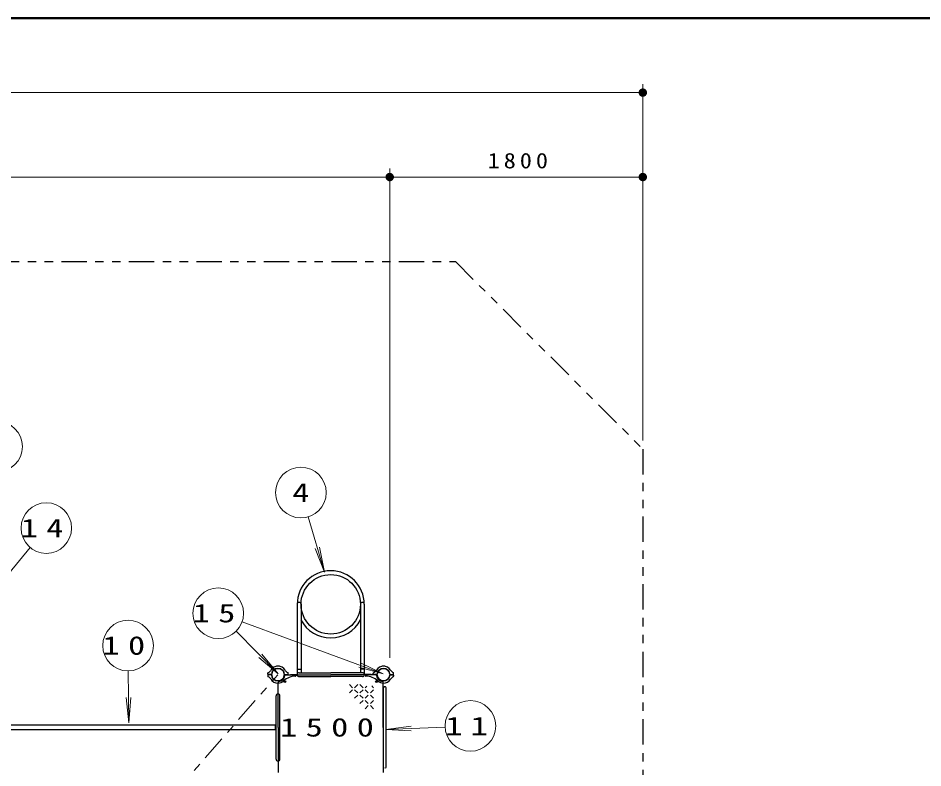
# Model space of a CAD drawing. Units: millimetres on the paper, scale 1:60. Extents: x -385 to 0, y -594 to 267.
# Drawn here: x -244 to -136.7, y 178.2 to 267 of the extents above; entities that cross this region are included whole.
import ezdxf
from ezdxf.enums import TextEntityAlignment as Align

# ---------------------------------------------------------------- set-up
doc = ezdxf.new("R2010")
doc.units = ezdxf.units.MM
doc.linetypes.add('USER2', pattern=[6, 3, -1, 1, -1])
doc.linetypes.add('USER3', pattern=[8, 3, -1, 1, -1, 1, -1])
doc.layers.add('LY_1', color=7, linetype='Continuous', lineweight=25)
doc.styles.add('ＭＳ ゴシック', font='')
doc.styles.get('ＭＳ ゴシック').set_extended_font_data('MS Gothic')

# ---------------------------------------------------------------- blocks, each defined once
blk = doc.blocks.new('filled_dot')
at = {"color": 0, "linetype": 'Continuous', "lineweight": -2, "const_width": 1.25}
blk.add_lwpolyline([(-0.625, 0, 1), (0.625, 0, 1)], format="xyb", close=True, dxfattribs=at)

msp = doc.modelspace()

# ---------------------------------------------------------------- linework, layer by layer
at = {"layer": 'LY_1', "lineweight": 50}
msp.add_line((0, 267), (-385, 267), dxfattribs=at)
at = {"layer": 'LY_1', "lineweight": 13}
for p, q in [((-169.951, 216.954), (-169.951, 259.174)), ((-348.919, 258.174), (-169.951, 258.174)), ((-199.951, 191.223), (-199.951, 249.174)), ((-318.919, 248.174), (-199.951, 248.174)), ((-199.951, 248.174), (-169.951, 248.174)), ((-209.619, 207.929), (-207.662, 201.392)), ((-242.565, 204.289), (-254.799, 189.46)), ((-207.662, 201.392), (-208.77, 204.18)), ((-207.662, 201.392), (-208.269, 204.33)), ((-217.457, 195.477), (-200.71, 189.349)), ((-218.162, 194.377), (-213.177, 189.349)), ((-213.177, 189.349), (-215.466, 191.287)), ((-213.177, 189.349), (-215.095, 191.655)), ((-200.71, 189.349), (-203.607, 190.13)), ((-200.71, 189.349), (-203.427, 190.621)), ((-230.942, 189.675), (-230.89, 183.526)), ((-204.737, 188.066), (-204.362, 187.691)), ((-204.112, 187.691), (-203.737, 188.066)), ((-203.487, 188.066), (-203.112, 187.691)), ((-202.862, 187.691), (-202.662, 187.89)), ((-202.085, 187.913), (-201.862, 187.691)), ((-204.737, 187.066), (-204.362, 187.441)), ((-204.112, 187.441), (-203.737, 187.066)), ((-204.112, 186.441), (-203.737, 186.816)), ((-203.487, 187.066), (-203.112, 187.441)), ((-203.487, 186.816), (-203.112, 186.441)), ((-202.862, 187.441), (-202.487, 187.066)), ((-202.862, 186.441), (-202.487, 186.816)), ((-202.237, 187.066), (-201.862, 187.441)), ((-202.237, 186.816), (-201.862, 186.441)), ((-230.89, 183.526), (-231.177, 186.512)), ((-230.89, 183.526), (-230.654, 186.517)), ((-203.487, 185.816), (-203.112, 186.191)), ((-202.862, 186.191), (-202.487, 185.816)), ((-202.862, 185.191), (-202.487, 185.566)), ((-202.237, 185.816), (-201.862, 186.191)), ((-202.237, 185.566), (-201.862, 185.191)), ((-200.395, 182.736), (-197.421, 183.124)), ((-193.379, 183.033), (-200.395, 182.736)), ((-200.395, 182.736), (-197.398, 182.601))]:
    msp.add_line(p, q, dxfattribs=at)
at = {"layer": 'LY_1', "linetype": 'USER3'}
for p, q in [((-278.862, 238.174), (-192.171, 238.174)), ((-192.171, 238.174), (-169.951, 215.954)), ((-169.951, 215.954), (-169.951, 111.233))]:
    msp.add_line(p, q, dxfattribs=at)
at = {"layer": 'LY_1'}
for p, q in [((-210.92, 197.567), (-210.92, 189.234)), ((-210.467, 197.567), (-210.467, 189.461)), ((-203.42, 197.567), (-203.42, 189.461)), ((-202.967, 197.567), (-202.967, 189.234)), ((-213.36, 190.22), (-213.36, 190.223)), ((-213.027, 190.22), (-213.027, 190.223)), ((-210.92, 189.867), (-210.467, 189.867)), ((-202.967, 189.867), (-203.42, 189.867)), ((-200.86, 190.22), (-200.86, 190.223)), ((-200.527, 190.22), (-200.527, 190.223)), ((-214.401, 189.293), (-214.396, 189.424)), ((-214.401, 189.174), (-214.396, 189.053)), ((-213.975, 189.259), (-214.367, 189.259)), ((-213.975, 189.209), (-214.367, 189.209)), ((-212.412, 189.259), (-212.02, 189.259)), ((-212.412, 189.209), (-206.944, 189.209)), ((-211.986, 189.293), (-211.991, 189.415)), ((-211.727, 189.261), (-210.919, 189.261)), ((-211.727, 189.261), (-211.727, 189.207)), ((-211.727, 189.207), (-210.919, 189.207)), ((-211.069, 189.174), (-211.074, 189.087)), ((-210.694, 189.461), (-206.944, 189.461)), ((-210.694, 189.007), (-206.944, 189.007)), ((-203.194, 189.461), (-206.944, 189.461)), ((-201.475, 189.209), (-206.944, 189.209)), ((-203.194, 189.007), (-206.944, 189.007)), ((-202.16, 189.261), (-202.968, 189.261)), ((-202.16, 189.207), (-202.968, 189.207)), ((-202.818, 189.174), (-202.813, 189.087)), ((-202.16, 189.261), (-202.16, 189.207)), ((-201.901, 189.293), (-201.896, 189.415)), ((-201.475, 189.259), (-201.867, 189.259)), ((-199.912, 189.259), (-199.52, 189.259)), ((-199.912, 189.209), (-199.52, 189.209)), ((-199.486, 189.293), (-199.491, 189.424)), ((-199.486, 189.174), (-199.491, 189.053)), ((-213.169, 182.984), (-213.169, 188.324)), ((-200.719, 182.984), (-200.719, 188.324)), ((-200.46, 187.776), (-200.61, 187.776)), ((-213.42, 179.234), (-213.42, 186.734)), ((-212.967, 179.234), (-212.967, 186.734)), ((-200.694, 178.276), (-200.694, 187.692)), ((-200.377, 178.276), (-200.377, 187.692)), ((-213.527, 183.267), (-250.36, 183.267)), ((-213.527, 182.701), (-250.36, 182.701)), ((-213.527, 183.267), (-213.527, 182.701)), ((-213.169, 182.984), (-213.169, 177.644)), ((-200.719, 182.984), (-200.719, 177.644))]:
    msp.add_line(p, q, dxfattribs=at)
at = {"layer": 'LY_1', "linetype": 'USER2', "lineweight": 13}
msp.add_line((-237.617, 161.331), (-213.194, 189.234), dxfattribs=at)
at = {"layer": 'LY_1', "lineweight": 13}
for centre in [(-246.493, 216.242), (-210.48, 210.803), (-240.656, 206.603), (-220.274, 196.507), (-230.967, 192.675), (-190.382, 183.16)]:
    msp.add_circle(centre, 3, dxfattribs=at)
at = {"layer": 'LY_1'}
for centre, radius in [((-206.944, 197.567), 3.523), ((-213.194, 189.234), 0.743), ((-200.694, 189.234), 0.743), ((-212.369, 188.409), 0.108), ((-201.518, 188.409), 0.108)]:
    msp.add_circle(centre, radius, dxfattribs=at)
for centre, radius, start, end in [((-206.944, 197.567), 3.977, 0, 180), ((-210.694, 197.567), 0.227, 0, 180), ((-203.194, 197.567), 0.227, 0, 180), ((-206.944, 197.567), 3.977, 207.62496, 332.37504), ((-213.194, 189.234), 1, 90, 147.27281), ((-213.194, 189.234), 0.75, 90, 175.72934), ((-213.344, 190.223), 0.0167, 98.62693, 180), ((-213.194, 189.234), 1.017, 90, 98.62693), ((-213.194, 189.234), 1.017, 81.37307, 90), ((-213.194, 189.234), 1, 32.7272, 90), ((-213.194, 189.234), 0.75, 4.27066, 90), ((-213.044, 190.223), 0.0167, 0, 81.37307), ((-200.694, 189.234), 1, 90, 147.27281), ((-200.694, 189.234), 0.75, 90, 175.72934), ((-200.844, 190.223), 0.0167, 98.62693, 180), ((-200.694, 189.234), 1.017, 90, 98.62693), ((-200.694, 189.234), 1.017, 81.37307, 90), ((-200.694, 189.234), 1, 32.7272, 90), ((-200.694, 189.234), 0.75, 4.27066, 90), ((-200.544, 190.223), 0.0167, 0, 81.37307), ((-214.367, 189.292), 0.0333, 178, 270), ((-214.367, 189.176), 0.0333, 90, 182), ((-214.313, 189.412), 0.0833, 117.45884, 178), ((-214.313, 189.056), 0.0833, 182, 242.54116), ((-214.736, 190.225), 0.833, 297.45884, 327.27281), ((-214.736, 188.243), 0.833, 32.7272, 62.54116), ((-213.975, 189.292), 0.0333, 270, 355.72934), ((-213.975, 189.176), 0.0333, 4.27066, 90), ((-213.194, 189.234), 0.75, 184.27066, 270), ((-213.194, 189.234), 0.75, 270, 355.72934), ((-213.194, 189.234), 0.833, 276.78718, 353.21282), ((-211.066, 186.889), 2.167, 91.08415, 132.21724), ((-212.412, 189.292), 0.0333, 184.27066, 270), ((-212.412, 189.176), 0.0333, 90, 175.72934), ((-212.283, 189.126), 0.0833, 90, 173.21282), ((-211.651, 190.225), 0.833, 212.72719, 242.54116), ((-212.074, 189.412), 0.0833, 2, 62.54116), ((-212.02, 189.292), 0.0333, 270, 2), ((-211.107, 189.088), 0.0333, 271.08415, 357), ((-211.103, 189.176), 0.0333, 357, 90), ((-210.694, 189.234), 0.227, 90, 270), ((-203.194, 189.234), 0.227, 270, 90), ((-202.784, 189.176), 0.0333, 90, 183), ((-202.78, 189.088), 0.0333, 183, 268.91585), ((-202.821, 186.889), 2.167, 47.78276, 88.91585), ((-201.867, 189.292), 0.0333, 178, 270), ((-201.813, 189.412), 0.0833, 117.45884, 178), ((-202.236, 190.225), 0.833, 297.45884, 327.27281), ((-201.604, 189.126), 0.0833, 6.78718, 90), ((-200.694, 189.234), 0.833, 186.78718, 263.21282), ((-201.475, 189.292), 0.0333, 270, 355.72934), ((-201.475, 189.176), 0.0333, 4.27066, 90), ((-200.694, 189.234), 0.75, 184.27066, 270), ((-200.694, 189.234), 0.75, 270, 355.72934), ((-199.912, 189.292), 0.0333, 184.27066, 270), ((-199.912, 189.176), 0.0333, 90, 175.72934), ((-199.151, 190.225), 0.833, 212.72719, 242.54116), ((-199.151, 188.243), 0.833, 117.45884, 147.27281), ((-199.574, 189.412), 0.0833, 2, 62.54116), ((-199.574, 189.056), 0.0833, 297.45884, 358), ((-199.52, 189.292), 0.0333, 270, 2), ((-199.52, 189.176), 0.0333, 358, 90), ((-213.194, 189.234), 1, 212.72719, 270), ((-213.194, 189.234), 1, 270, 312.21724), ((-213.085, 188.324), 0.0833, 96.78718, 180), ((-200.694, 189.234), 1, 227.78276, 270), ((-200.802, 188.324), 0.0833, 0, 83.21282), ((-200.694, 189.234), 1, 270, 327.27281), ((-200.61, 187.692), 0.0833, 90, 180), ((-200.46, 187.692), 0.0833, 0, 90), ((-213.194, 186.734), 0.227, 0, 180), ((-213.194, 179.234), 0.227, 180, 0), ((-200.61, 178.276), 0.0833, 180, 270), ((-200.46, 178.276), 0.0833, 270, 0)]:
    msp.add_arc(centre, radius, start, end, dxfattribs=at)

# ---------------------------------------------------------------- block references
at = {"layer": 'LY_1', "lineweight": 13, "xscale": 0.4, "yscale": 0.4, "rotation": 180}
for p in [(-169.951, 258.174), (-199.951, 248.174), (-169.951, 248.174)]:
    msp.add_blockref('filled_dot', p, dxfattribs=at)
at = {"layer": 'LY_1', "lineweight": 13, "xscale": 0.4, "yscale": 0.4}
msp.add_blockref('filled_dot', (-199.951, 248.174), dxfattribs=at)

# ---------------------------------------------------------------- texts
at = {"layer": 'LY_1', "style": 'ＭＳ ゴシック', "width": 1.35}
msp.add_text('4', height=2.199, dxfattribs=at).set_placement((-210.48, 210.803), align=Align.MIDDLE_CENTER)
at = {"layer": 'LY_1', "style": 'ＭＳ ゴシック'}
for s, insert, char_height, attachment_point in [('\\T1.33;\\W1.15;1800', (-184.53, 249.174), 1.833, 8), ('\\T1.5;\\W1.35;14', (-240.656, 206.603), 2.199, 5), ('\\T1.5;\\W1.35;15', (-220.274, 196.507), 2.199, 5), ('\\T1.5;\\W1.35;10', (-230.967, 192.675), 2.199, 5), ('\\T1.5;\\W1.35;1500', (-212.944, 182.984), 2.199, 4), ('\\T1.43;\\W1.4;11', (-190.382, 183.16), 2.199, 5)]:
    msp.add_mtext(s, dxfattribs=dict(at, insert=insert, char_height=char_height, attachment_point=attachment_point))

doc.saveas('drawing.dxf')
